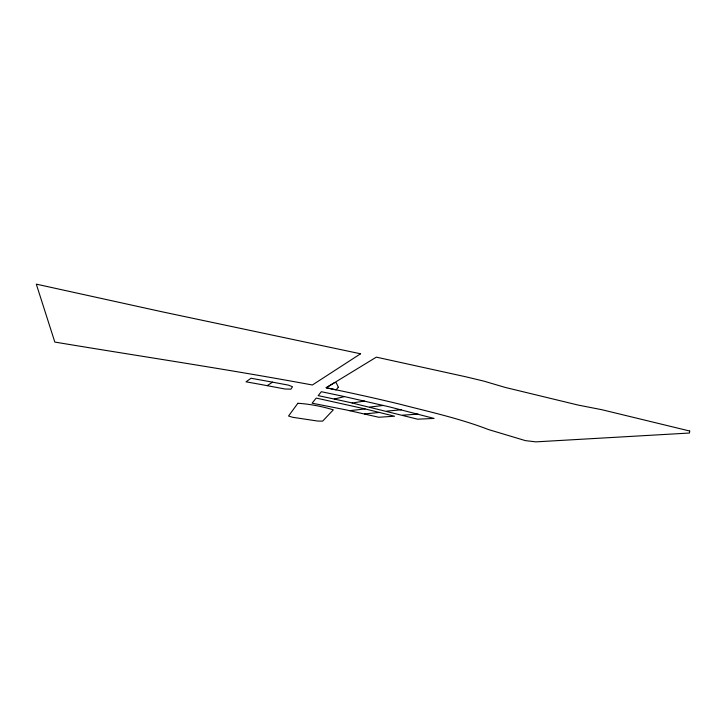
<?xml version="1.0" encoding="UTF-8"?>
<svg xmlns="http://www.w3.org/2000/svg" width="726" height="726" viewBox="0 0 726 726"><rect width="100%" height="100%" fill="white"/><g stroke="black" fill="none" stroke-linecap="round" stroke-linejoin="round"><path stroke-width="1.09" d="M267.159 385.651L272.559 382.157L288.558 385.161L292.487 386.749L290.935 389.154L284.973 389L267.159 385.651A280.554 38.26 8.4 0 0 246.014 381.831L251.042 378.246L272.559 382.157M344.478 396.587L321.346 391.704L318.179 395.634L334.259 399.055L344.478 396.587L389.39 406.869L434.057 418.43L417.622 419.192L352.164 403.003L364.606 401.061M369.833 407.077L383.337 405.426M349.796 410.671L365.087 408.92L394.563 416.225L378.763 417.25L345.903 409.845L312.098 403.184L316.227 398.066L365.087 408.92M364.643 413.929L379.544 412.422M386.668 411.143L401.206 409.782M402.585 415.181L418.149 414.129M334.259 399.055L352.273 402.984M689.7 431.026L689.455 433.032L535.897 441.862L525.415 440.628L488.48 429.556C459.376 418.321 428.739 411.696 398.61 403.874A411.025 53.116 8.5 0 0 326.137 387.766L376.349 357.138L465.856 376.803L483.752 381.096L505.223 387.43L578.05 405.054L601.918 409.727L689.7 431.026M297.86 403.284L288.549 416.007L292.596 417.278L317.734 421.062L322.634 421.134L333.325 409.845C321.917 406.351 309.793 404.028 297.86 403.284M338.343 387.267L336.102 389.853L326.128 387.775L334.759 382.502L336.256 382.774L338.343 387.267M360.568 353.789L312.389 384.989C226.821 369.117 140.672 356.375 54.822 342.064L36.3 284.138L161.943 311.763L360.568 353.789"/></g></svg>
